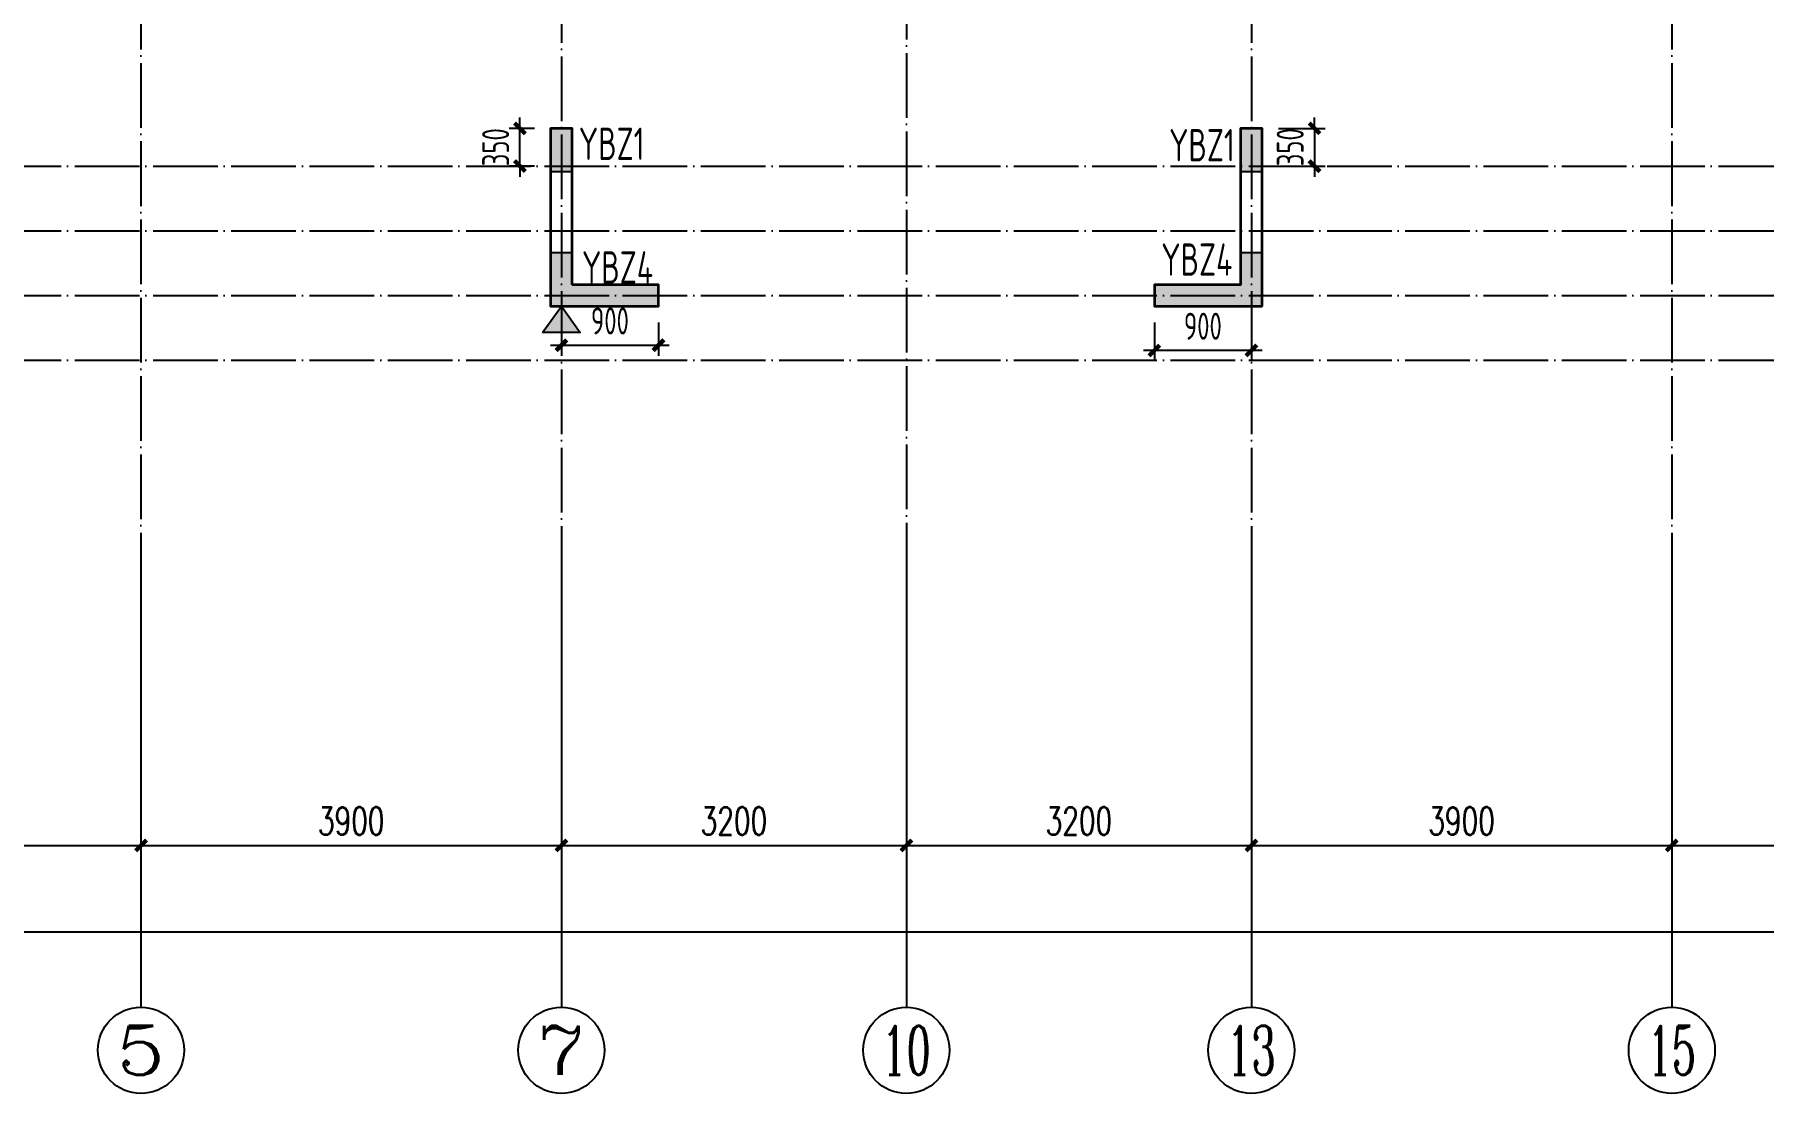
# Model space of a CAD drawing. Extents: x 393367 to 3005760, y 4998 to 826018.
# Drawn here: x 2357448 to 2373485, y 487677 to 497497 of the extents above; entities that cross this region are included whole.
import ezdxf
from ezdxf.enums import TextEntityAlignment as Align

# ---------------------------------------------------------------- set-up
doc = ezdxf.new("R2010")
doc.units = 0
doc.header["$LTSCALE"] = 1000
doc.linetypes.add('DOTE', pattern=[2.42, 2, -0.2, 0.02, -0.2])
doc.linetypes.add('H1墙柱虚线', pattern=[2.8, 2, -0.8])
doc.layers.get('0').update_dxf_attribs({"linetype": 'CONTINUOUS'})
doc.layers.get('Defpoints').update_dxf_attribs({"linetype": 'CONTINUOUS'})
for name, color, linetype in [('AXIS', 3, 'CONTINUOUS'), ('AXIS_TEXT', 7, 'CONTINUOUS'), ('COLU_HATCH', 251, 'CONTINUOUS'), ('COLU_TH', 5, 'CONTINUOUS'), ('DIM', 3, 'CONTINUOUS'), ('DOTE', 8, 'DOTE'), ('S-WALL-WLINE2', 191, 'H1墙柱虚线'), ('S-砼墙', 150, 'CONTINUOUS'), ('TEXT', 7, 'CONTINUOUS'), ('WALL', 130, 'CONTINUOUS')]:
    doc.layers.add(name, color=color, linetype=linetype)
doc.styles.add('_TCH_AXIS', font='COMPLEX', dxfattribs={"bigfont": 'GBCBIG'})
doc.styles.add('_TCH_DIM_T3', font='SIMPLEX', dxfattribs={"width": 0.705882, "bigfont": 'GBCBIG'})
doc.styles.add('COMPLEX', font='COMPLEX')
doc.styles.add('TSSD_Rein', font='Tssdeng.shx', dxfattribs={"width": 0.7, "bigfont": 'hztxt.shx'})
doc.dimstyles.new('_TCH_ARCH&&100', dxfattribs={"dimtxt": 255, "dimasz": 100, "dimexe": 250, "dimexo": 300, "dimgap": 100, "dimtad": 1, "dimdec": 0, "dimzin": 0, "dimdsep": 46, "dimtxsty": '_TCH_DIM_T3', "dimblk": 'ARCHTICK', "dimcen": 0.09, "dimclrt": 7, "dimazin": 2, "dimtfac": 1, "dimtdec": 0, "dimtix": 1, "dimtmove": 2, "dimatfit": 3, "dimldrblk": 'ARCHTICK', "dimfxl": 1, "dimtolj": 1, "dimtzin": 0, "dimarcsym": 0})
doc.dimstyles.new('TSSD_100_100$0', dxfattribs={"dimtxt": 250, "dimasz": 100, "dimexe": 100, "dimexo": 250, "dimgap": 100, "dimtad": 1, "dimdec": 0, "dimzin": 0, "dimdsep": 46, "dimtxsty": 'TSSD_Rein', "dimblk": 'ARCHTICK', "dimcen": 0, "dimdle": 100, "dimclrt": 7, "dimadec": 0, "dimazin": 0, "dimtfac": 1, "dimtdec": 0, "dimtix": 1, "dimtmove": 2, "dimatfit": 3, "dimldrblk": '_tsdbk', "dimfxl": 1, "dimtolj": 1, "dimtzin": 0, "dimarcsym": 0})

# ---------------------------------------------------------------- blocks, each defined once
blk = doc.blocks.new('_ArchTick')
at = {"color": 0, "linetype": 'ByBlock', "const_width": 0.4}
blk.add_lwpolyline([(-0.5, -0.5), (0.5, 0.5)], dxfattribs=at)
blk = doc.blocks.new('*D101')
at = {"layer": 'AXIS', "color": 0, "lineweight": -2, "transparency": 16777216}
for p, q in [((2355335, 492177), (2355335, 489727)), ((2358435, 492177), (2358435, 489727)), ((2355335, 489977), (2358435, 489977))]:
    blk.add_line(p, q, dxfattribs=at)
at = {"layer": 'Defpoints', "color": 0, "transparency": 16777216}
for p in [(2355335, 492477), (2358435, 492477), (2358435, 489977)]:
    blk.add_point(p, dxfattribs=at)
at = {"layer": 'AXIS', "color": 0, "lineweight": -2, "transparency": 16777216, "xscale": 100, "yscale": 100, "zscale": 100, "rotation": 180}
blk.add_blockref('_ArchTick', (2355335, 489977), dxfattribs=at)
at = {"layer": 'AXIS', "color": 0, "lineweight": -2, "transparency": 16777216, "xscale": 100, "yscale": 100, "zscale": 100}
blk.add_blockref('_ArchTick', (2358435, 489977), dxfattribs=at)
at = {"layer": 'AXIS', "color": 7, "transparency": 16777216, "insert": (2356885, 490204), "char_height": 255, "attachment_point": 5, "style": '_TCH_DIM_T3'}
blk.add_mtext('\\A1;3100', dxfattribs=at)
blk = doc.blocks.new('*D102')
at = {"layer": 'AXIS', "color": 0, "lineweight": -2, "transparency": 16777216}
for p, q in [((2358435, 492177), (2358435, 489727)), ((2362335, 492177), (2362335, 489727)), ((2358435, 489977), (2362335, 489977))]:
    blk.add_line(p, q, dxfattribs=at)
at = {"layer": 'Defpoints', "color": 0, "transparency": 16777216}
for p in [(2358435, 492477), (2362335, 492477), (2362335, 489977)]:
    blk.add_point(p, dxfattribs=at)
at = {"layer": 'AXIS', "color": 0, "lineweight": -2, "transparency": 16777216, "xscale": 100, "yscale": 100, "zscale": 100, "rotation": 180}
blk.add_blockref('_ArchTick', (2358435, 489977), dxfattribs=at)
at = {"layer": 'AXIS', "color": 0, "lineweight": -2, "transparency": 16777216, "xscale": 100, "yscale": 100, "zscale": 100}
blk.add_blockref('_ArchTick', (2362335, 489977), dxfattribs=at)
at = {"layer": 'AXIS', "color": 7, "transparency": 16777216, "insert": (2360385, 490204), "char_height": 255, "attachment_point": 5, "style": '_TCH_DIM_T3'}
blk.add_mtext('\\A1;3900', dxfattribs=at)
blk = doc.blocks.new('*D103')
at = {"layer": 'AXIS', "color": 0, "lineweight": -2, "transparency": 16777216}
for p, q in [((2362335, 492177), (2362335, 489727)), ((2365535, 492177), (2365535, 489727)), ((2362335, 489977), (2365535, 489977))]:
    blk.add_line(p, q, dxfattribs=at)
at = {"layer": 'Defpoints', "color": 0, "transparency": 16777216}
for p in [(2362335, 492477), (2365535, 492477), (2365535, 489977)]:
    blk.add_point(p, dxfattribs=at)
at = {"layer": 'AXIS', "color": 0, "lineweight": -2, "transparency": 16777216, "xscale": 100, "yscale": 100, "zscale": 100, "rotation": 180}
blk.add_blockref('_ArchTick', (2362335, 489977), dxfattribs=at)
at = {"layer": 'AXIS', "color": 0, "lineweight": -2, "transparency": 16777216, "xscale": 100, "yscale": 100, "zscale": 100}
blk.add_blockref('_ArchTick', (2365535, 489977), dxfattribs=at)
at = {"layer": 'AXIS', "color": 7, "transparency": 16777216, "insert": (2363935, 490204), "char_height": 255, "attachment_point": 5, "style": '_TCH_DIM_T3'}
blk.add_mtext('\\A1;3200', dxfattribs=at)
blk = doc.blocks.new('*D104')
at = {"layer": 'AXIS', "color": 0, "lineweight": -2, "transparency": 16777216}
for p, q in [((2365535, 492177), (2365535, 489727)), ((2368735, 492177), (2368735, 489727)), ((2365535, 489977), (2368735, 489977))]:
    blk.add_line(p, q, dxfattribs=at)
at = {"layer": 'Defpoints', "color": 0, "transparency": 16777216}
for p in [(2365535, 492477), (2368735, 492477), (2368735, 489977)]:
    blk.add_point(p, dxfattribs=at)
at = {"layer": 'AXIS', "color": 0, "lineweight": -2, "transparency": 16777216, "xscale": 100, "yscale": 100, "zscale": 100, "rotation": 180}
blk.add_blockref('_ArchTick', (2365535, 489977), dxfattribs=at)
at = {"layer": 'AXIS', "color": 0, "lineweight": -2, "transparency": 16777216, "xscale": 100, "yscale": 100, "zscale": 100}
blk.add_blockref('_ArchTick', (2368735, 489977), dxfattribs=at)
at = {"layer": 'AXIS', "color": 7, "transparency": 16777216, "insert": (2367135, 490204), "char_height": 255, "attachment_point": 5, "style": '_TCH_DIM_T3'}
blk.add_mtext('\\A1;3200', dxfattribs=at)
blk = doc.blocks.new('*D105')
at = {"layer": 'AXIS', "color": 0, "lineweight": -2, "transparency": 16777216}
for p, q in [((2368735, 492177), (2368735, 489727)), ((2372635, 492177), (2372635, 489727)), ((2368735, 489977), (2372635, 489977))]:
    blk.add_line(p, q, dxfattribs=at)
at = {"layer": 'Defpoints', "color": 0, "transparency": 16777216}
for p in [(2368735, 492477), (2372635, 492477), (2372635, 489977)]:
    blk.add_point(p, dxfattribs=at)
at = {"layer": 'AXIS', "color": 0, "lineweight": -2, "transparency": 16777216, "xscale": 100, "yscale": 100, "zscale": 100, "rotation": 180}
blk.add_blockref('_ArchTick', (2368735, 489977), dxfattribs=at)
at = {"layer": 'AXIS', "color": 0, "lineweight": -2, "transparency": 16777216, "xscale": 100, "yscale": 100, "zscale": 100}
blk.add_blockref('_ArchTick', (2372635, 489977), dxfattribs=at)
at = {"layer": 'AXIS', "color": 7, "transparency": 16777216, "insert": (2370685, 490204), "char_height": 255, "attachment_point": 5, "style": '_TCH_DIM_T3'}
blk.add_mtext('\\A1;3900', dxfattribs=at)
blk = doc.blocks.new('*D106')
at = {"layer": 'AXIS', "color": 0, "lineweight": -2, "transparency": 16777216}
for p, q in [((2372635, 492177), (2372635, 489727)), ((2375735, 492177), (2375735, 489727)), ((2372635, 489977), (2375735, 489977))]:
    blk.add_line(p, q, dxfattribs=at)
at = {"layer": 'Defpoints', "color": 0, "transparency": 16777216}
for p in [(2372635, 492477), (2375735, 492477), (2375735, 489977)]:
    blk.add_point(p, dxfattribs=at)
at = {"layer": 'AXIS', "color": 0, "lineweight": -2, "transparency": 16777216, "xscale": 100, "yscale": 100, "zscale": 100, "rotation": 180}
blk.add_blockref('_ArchTick', (2372635, 489977), dxfattribs=at)
at = {"layer": 'AXIS', "color": 0, "lineweight": -2, "transparency": 16777216, "xscale": 100, "yscale": 100, "zscale": 100}
blk.add_blockref('_ArchTick', (2375735, 489977), dxfattribs=at)
at = {"layer": 'AXIS', "color": 7, "transparency": 16777216, "insert": (2374185, 490204), "char_height": 255, "attachment_point": 5, "style": '_TCH_DIM_T3'}
blk.add_mtext('\\A1;3100', dxfattribs=at)
blk = doc.blocks.new('*D108')
at = {"layer": 'AXIS', "color": 0, "lineweight": -2, "transparency": 16777216}
for p, q in [((2351735, 492177), (2351735, 488927)), ((2406735, 492177), (2406735, 488927)), ((2351735, 489177), (2406735, 489177))]:
    blk.add_line(p, q, dxfattribs=at)
at = {"layer": 'Defpoints', "color": 0, "transparency": 16777216}
for p in [(2351735, 492477), (2406735, 492477), (2406735, 489177)]:
    blk.add_point(p, dxfattribs=at)
at = {"layer": 'AXIS', "color": 0, "lineweight": -2, "transparency": 16777216, "xscale": 100, "yscale": 100, "zscale": 100, "rotation": 180}
blk.add_blockref('_ArchTick', (2351735, 489177), dxfattribs=at)
at = {"layer": 'AXIS', "color": 0, "lineweight": -2, "transparency": 16777216, "xscale": 100, "yscale": 100, "zscale": 100}
blk.add_blockref('_ArchTick', (2406735, 489177), dxfattribs=at)
at = {"layer": 'AXIS', "color": 7, "transparency": 16777216, "insert": (2379235, 489404), "char_height": 255, "attachment_point": 5, "style": '_TCH_DIM_T3'}
blk.add_mtext('\\A1;55000', dxfattribs=at)
blk = doc.blocks.new('_axiso')
blk.add_circle((0, 0), 0.5)
at = {"layer": 'AXIS_TEXT', "style": 'COMPLEX', "width": 1.041667}
blk.add_attdef('A', text='', height=0.56, dxfattribs=at).set_placement((-0.25, -0.28), (0.25, -0.28), align=Align.FIT)
blk = doc.blocks.new('*D144')
at = {"layer": 'Defpoints', "color": 0, "transparency": 16777216}
for p in [(2361950, 496627), (2362335, 496627), (2362335, 496277)]:
    blk.add_point(p, dxfattribs=at)
at = {"layer": 'DIM', "color": 0, "lineweight": -2, "transparency": 16777216}
for p, q in [((2361950, 496627), (2361950, 496727)), ((2362085, 496627), (2361850, 496627)), ((2361950, 496277), (2361950, 496627)), ((2362085, 496277), (2361850, 496277)), ((2361950, 496277), (2361950, 496177))]:
    blk.add_line(p, q, dxfattribs=at)
at = {"layer": 'DIM', "color": 0, "lineweight": -2, "transparency": 16777216, "xscale": 100, "yscale": 100, "zscale": 100}
for p, rotation in [((2361950, 496627), 270), ((2361950, 496277), 90)]:
    blk.add_blockref('_ArchTick', p, dxfattribs=dict(at, rotation=rotation))
at = {"layer": 'DIM', "color": 7, "transparency": 16777216, "insert": (2361725, 496452), "char_height": 250, "attachment_point": 5, "rotation": 90, "style": 'TSSD_Rein'}
blk.add_mtext('\\A1;350', dxfattribs=at)
blk = doc.blocks.new('_tsdbk')
blk.add_line((-1, 0), (0, 0))
at = {"const_width": 0.5}
blk.add_lwpolyline([(-0.7, -0.7), (0.7, 0.7)], dxfattribs=at)
blk = doc.blocks.new('*D145')
at = {"layer": 'Defpoints', "color": 0, "transparency": 16777216}
for p in [(2362335, 495077), (2363235, 495077), (2363235, 494616)]:
    blk.add_point(p, dxfattribs=at)
at = {"layer": 'DIM', "color": 0, "lineweight": -2, "transparency": 16777216}
for p, q in [((2362335, 494827), (2362335, 494516)), ((2363235, 494827), (2363235, 494516)), ((2362235, 494616), (2363335, 494616))]:
    blk.add_line(p, q, dxfattribs=at)
at = {"layer": 'DIM', "color": 0, "lineweight": -2, "transparency": 16777216, "xscale": 100, "yscale": 100, "zscale": 100, "rotation": 180}
blk.add_blockref('_ArchTick', (2362335, 494616), dxfattribs=at)
at = {"layer": 'DIM', "color": 0, "lineweight": -2, "transparency": 16777216, "xscale": 100, "yscale": 100, "zscale": 100}
blk.add_blockref('_ArchTick', (2363235, 494616), dxfattribs=at)
at = {"layer": 'DIM', "color": 7, "transparency": 16777216, "insert": (2362785, 494841), "char_height": 250, "attachment_point": 5, "style": 'TSSD_Rein'}
blk.add_mtext('\\A1;900', dxfattribs=at)
blk = doc.blocks.new('*D146')
at = {"layer": 'Defpoints', "color": 0, "transparency": 16777216}
for p in [(2367835, 495077), (2368735, 495077), (2367835, 494567)]:
    blk.add_point(p, dxfattribs=at)
at = {"layer": 'DIM', "color": 0, "lineweight": -2, "transparency": 16777216}
for p, q in [((2367835, 494827), (2367835, 494467)), ((2368735, 494827), (2368735, 494467)), ((2368835, 494567), (2367735, 494567))]:
    blk.add_line(p, q, dxfattribs=at)
at = {"layer": 'DIM', "color": 0, "lineweight": -2, "transparency": 16777216, "xscale": 100, "yscale": 100, "zscale": 100, "rotation": 180}
blk.add_blockref('_ArchTick', (2367835, 494567), dxfattribs=at)
at = {"layer": 'DIM', "color": 0, "lineweight": -2, "transparency": 16777216, "xscale": 100, "yscale": 100, "zscale": 100}
blk.add_blockref('_ArchTick', (2368735, 494567), dxfattribs=at)
at = {"layer": 'DIM', "color": 7, "transparency": 16777216, "insert": (2368285, 494792), "char_height": 250, "attachment_point": 5, "style": 'TSSD_Rein'}
blk.add_mtext('\\A1;900', dxfattribs=at)
blk = doc.blocks.new('*D147')
at = {"layer": 'Defpoints', "color": 0, "transparency": 16777216}
for p in [(2368735, 496627), (2368735, 496277), (2369320, 496277)]:
    blk.add_point(p, dxfattribs=at)
at = {"layer": 'DIM', "color": 0, "lineweight": -2, "transparency": 16777216}
for p, q in [((2369320, 496627), (2369320, 496727)), ((2368985, 496627), (2369420, 496627)), ((2369320, 496627), (2369320, 496277)), ((2368985, 496277), (2369420, 496277)), ((2369320, 496277), (2369320, 496177))]:
    blk.add_line(p, q, dxfattribs=at)
at = {"layer": 'DIM', "color": 0, "lineweight": -2, "transparency": 16777216, "xscale": 100, "yscale": 100, "zscale": 100}
for p, rotation in [((2369320, 496627), 270), ((2369320, 496277), 90)]:
    blk.add_blockref('_ArchTick', p, dxfattribs=dict(at, rotation=rotation))
at = {"layer": 'DIM', "color": 7, "transparency": 16777216, "insert": (2369095, 496452), "char_height": 250, "attachment_point": 5, "rotation": 90, "style": 'TSSD_Rein'}
blk.add_mtext('\\A1;350', dxfattribs=at)

msp = doc.modelspace()

# ---------------------------------------------------------------- hatches: boundary and pattern name
at = {"layer": 'COLU_HATCH'}
for points in [[(2362434.76093, 496626.99054), (2362234.76093, 496626.99054), (2362234.76093, 496226.99054), (2362434.76093, 496226.99054)], [(2368834.95428, 496226.99054), (2368834.95428, 496626.99054), (2368634.95428, 496626.99054), (2368634.95428, 496226.99054)], [(2362434.76093, 495176.9906), (2363234.75942, 495176.9906), (2363234.75942, 494976.9906), (2362234.76093, 494976.9906), (2362234.76093, 495476.9906), (2362434.76093, 495476.9906)], [(2368634.95428, 495176.9906), (2368634.95428, 495476.9906), (2368834.95428, 495476.9906), (2368834.95428, 494976.9906), (2367834.95579, 494976.9906), (2367834.95579, 495176.9906)]]:
    msp.add_hatch(color=256, dxfattribs=at).paths.add_polyline_path(points)
at = {"layer": 'S-WALL-WLINE2'}
msp.add_hatch(color=256, dxfattribs=at).paths.add_polyline_path([(2362159.75935, 494733.32074), (2362334.75935, 494976.9906), (2362509.75935, 494733.32074)])

# ---------------------------------------------------------------- linework, layer by layer
at = {"layer": 'AXIS'}
for p, q in [((2358434.75935, 492476.98994), (2358434.75935, 488476.98994)), ((2362334.75935, 492476.98994), (2362334.75935, 488476.98994)), ((2365534.75935, 492476.98994), (2365534.75935, 488476.98994)), ((2368734.75935, 492476.98994), (2368734.75935, 488476.98994)), ((2372634.75935, 492476.98994), (2372634.75935, 488476.98994))]:
    msp.add_line(p, q, dxfattribs=at)
at = {"layer": 'COLU_TH'}
for points in [[(2362434.76093, 496626.99054), (2362234.76093, 496626.99054), (2362234.76093, 496226.99054), (2362434.76093, 496226.99054)], [(2368834.95428, 496226.99054), (2368834.95428, 496626.99054), (2368634.95428, 496626.99054), (2368634.95428, 496226.99054)], [(2362434.76093, 495176.9906), (2363234.75942, 495176.9906), (2363234.75942, 494976.9906), (2362234.76093, 494976.9906), (2362234.76093, 495476.9906), (2362434.76093, 495476.9906)], [(2368634.95428, 495176.9906), (2368634.95428, 495476.9906), (2368834.95428, 495476.9906), (2368834.95428, 494976.9906), (2367834.95579, 494976.9906), (2367834.95579, 495176.9906)]]:
    msp.add_lwpolyline(points, close=True, dxfattribs=at)
at = {"layer": 'DOTE', "linetype": 'DOTE', "ltscale": 0.3}
for p, q in [((2358434.75935, 511026.98994), (2358434.75935, 492476.98994)), ((2372634.75935, 511026.98994), (2372634.75935, 492476.98994)), ((2362334.75935, 502376.98994), (2362334.75935, 492476.98994)), ((2368734.75935, 502376.98994), (2368734.75935, 492476.98994)), ((2365534.75935, 498776.98994), (2365534.75935, 492476.98994)), ((2349834.75935, 496276.98994), (2408634.75935, 496276.98994)), ((2349834.75935, 495676.98994), (2408634.75935, 495676.98994)), ((2349834.75935, 495076.98994), (2408634.75935, 495076.98994)), ((2349834.75935, 494476.98994), (2408634.75935, 494476.98994))]:
    msp.add_line(p, q, dxfattribs=at)
at = {"layer": 'S-砼墙', "color": 150, "lineweight": 35}
for points in [[(2362434.76093, 495176.9906), (2362434.76093, 496626.99054), (2362234.76093, 496626.99054), (2362234.76093, 494976.9906), (2363234.75942, 494976.9906), (2363234.75942, 495176.9906)], [(2368834.95428, 494976.9906), (2368834.95428, 496626.99054), (2368634.95428, 496626.99054), (2368634.95428, 495176.9906), (2367834.95579, 495176.9906), (2367834.95579, 494976.9906)]]:
    msp.add_lwpolyline(points, close=True, dxfattribs=at)
at = {"layer": 'WALL', "color": 0, "linetype": 'ByBlock'}
msp.add_lwpolyline([(2362159.75935, 494733.32074), (2362334.75935, 494976.9906), (2362509.75935, 494733.32074), (2362159.75935, 494733.32074)], close=True, dxfattribs=at)

# ---------------------------------------------------------------- block references
at = {"layer": 'AXIS'}
ref = msp.add_blockref('_axiso', (2358434.75935, 488076.98994), dxfattribs=dict(at, xscale=800, yscale=800, zscale=800))
ref.add_attrib('A', '5', dxfattribs={"layer": 'AXIS_TEXT', "height": 452.54834, "style": '_TCH_AXIS', "width": 1.5}).set_placement((2358208.48518, 487850.71577), (2358661.03352, 487850.71577), align=Align.FIT)
ref = msp.add_blockref('_axiso', (2362334.75935, 488076.98994), dxfattribs=dict(at, xscale=800, yscale=800, zscale=800))
ref.add_attrib('A', '7', dxfattribs={"layer": 'AXIS_TEXT', "height": 452.54834, "style": '_TCH_AXIS', "width": 1.5}).set_placement((2362108.48518, 487850.71577), (2362561.03352, 487850.71577), align=Align.FIT)
ref = msp.add_blockref('_axiso', (2365534.75935, 488076.98994), dxfattribs=dict(at, xscale=800, yscale=800, zscale=800))
ref.add_attrib('A', '10', dxfattribs={"layer": 'AXIS_TEXT', "height": 452.54834, "style": '_TCH_AXIS', "width": 0.724138}).set_placement((2365308.48518, 487850.71577), (2365761.03352, 487850.71577), align=Align.FIT)
ref = msp.add_blockref('_axiso', (2368734.75935, 488076.98994), dxfattribs=dict(at, xscale=800, yscale=800, zscale=800))
ref.add_attrib('A', '13', dxfattribs={"layer": 'AXIS_TEXT', "height": 452.54834, "style": '_TCH_AXIS', "width": 0.724138}).set_placement((2368508.48518, 487850.71577), (2368961.03352, 487850.71577), align=Align.FIT)
ref = msp.add_blockref('_axiso', (2372634.75935, 488076.98994), dxfattribs=dict(at, xscale=800, yscale=800, zscale=800))
ref.add_attrib('A', '15', dxfattribs={"layer": 'AXIS_TEXT', "height": 452.54834, "style": '_TCH_AXIS', "width": 0.724138}).set_placement((2372408.48518, 487850.71577), (2372861.03352, 487850.71577), align=Align.FIT)

# ---------------------------------------------------------------- texts
at = {"layer": 'TEXT', "color": 30, "style": 'TSSD_Rein', "width": 0.7}
for s, p in [('YBZ1', (2362496.0115, 496334.04216)), ('YBZ1', (2367971.32285, 496321.52853)), ('YBZ4', (2367898.5554, 495260.39362)), ('YBZ4', (2362525.15672, 495187.63547))]:
    msp.add_text(s, height=300, dxfattribs=at).set_placement(p)

# ---------------------------------------------------------------- dimensions: what is measured, and where the dimension line sits
at = {"layer": 'AXIS'}
for p1, p2, distance, picture, middle in [((2351734.75935, 492476.98994), (2406734.75935, 492476.98994), -3300, '*D108', (2379234.75935, 489404.48994)), ((2355334.75935, 492476.98994), (2358434.75935, 492476.98994), -2500, '*D101', (2356884.75935, 490204.48994)), ((2358434.75935, 492476.98994), (2362334.75935, 492476.98994), -2500, '*D102', (2360384.75935, 490204.48994)), ((2362334.75935, 492476.98994), (2365534.75935, 492476.98994), -2500, '*D103', (2363934.75935, 490204.48994)), ((2365534.75935, 492476.98994), (2368734.75935, 492476.98994), -2500, '*D104', (2367134.75935, 490204.48994)), ((2368734.75935, 492476.98994), (2372634.75935, 492476.98994), -2500, '*D105', (2370684.75935, 490204.48994)), ((2372634.75935, 492476.98994), (2375734.75935, 492476.98994), -2500, '*D106', (2374184.75935, 490204.48994))]:
    dim = msp.add_aligned_dim(p1=p1, p2=p2, distance=distance, dimstyle='_TCH_ARCH&&100', dxfattribs=at)
    dim.commit()
    dim.dimension.update_dxf_attribs({"geometry": picture, "text_midpoint": middle})
at = {"layer": 'DIM'}
for base, p1, p2, picture, middle in [((2361949.88328, 496626.99054), (2362334.75935, 496276.98994), (2362334.75935, 496626.99054), '*D144', (2361724.88328, 496451.99024)), ((2369320.4129, 496276.98994), (2368734.75935, 496626.99054), (2368734.75935, 496276.98994), '*D147', (2369095.4129, 496451.99024))]:
    dim = msp.add_linear_dim(base=base, p1=p1, p2=p2, angle=90, dimstyle='TSSD_100_100$0', dxfattribs=at)
    dim.commit()
    dim.dimension.update_dxf_attribs({"geometry": picture, "text_midpoint": middle})
for base, p1, p2, picture, middle in [((2363234.75942, 494616.1121), (2362334.75935, 495076.98994), (2363234.75942, 495076.98994), '*D145', (2362784.75939, 494841.1121)), ((2367834.95579, 494567.28438), (2368734.75935, 495076.98994), (2367834.95579, 495076.98994), '*D146', (2368284.85757, 494792.28438))]:
    dim = msp.add_linear_dim(base=base, p1=p1, p2=p2, dimstyle='TSSD_100_100$0', dxfattribs=at)
    dim.commit()
    dim.dimension.update_dxf_attribs({"geometry": picture, "text_midpoint": middle})

doc.saveas('drawing.dxf')
